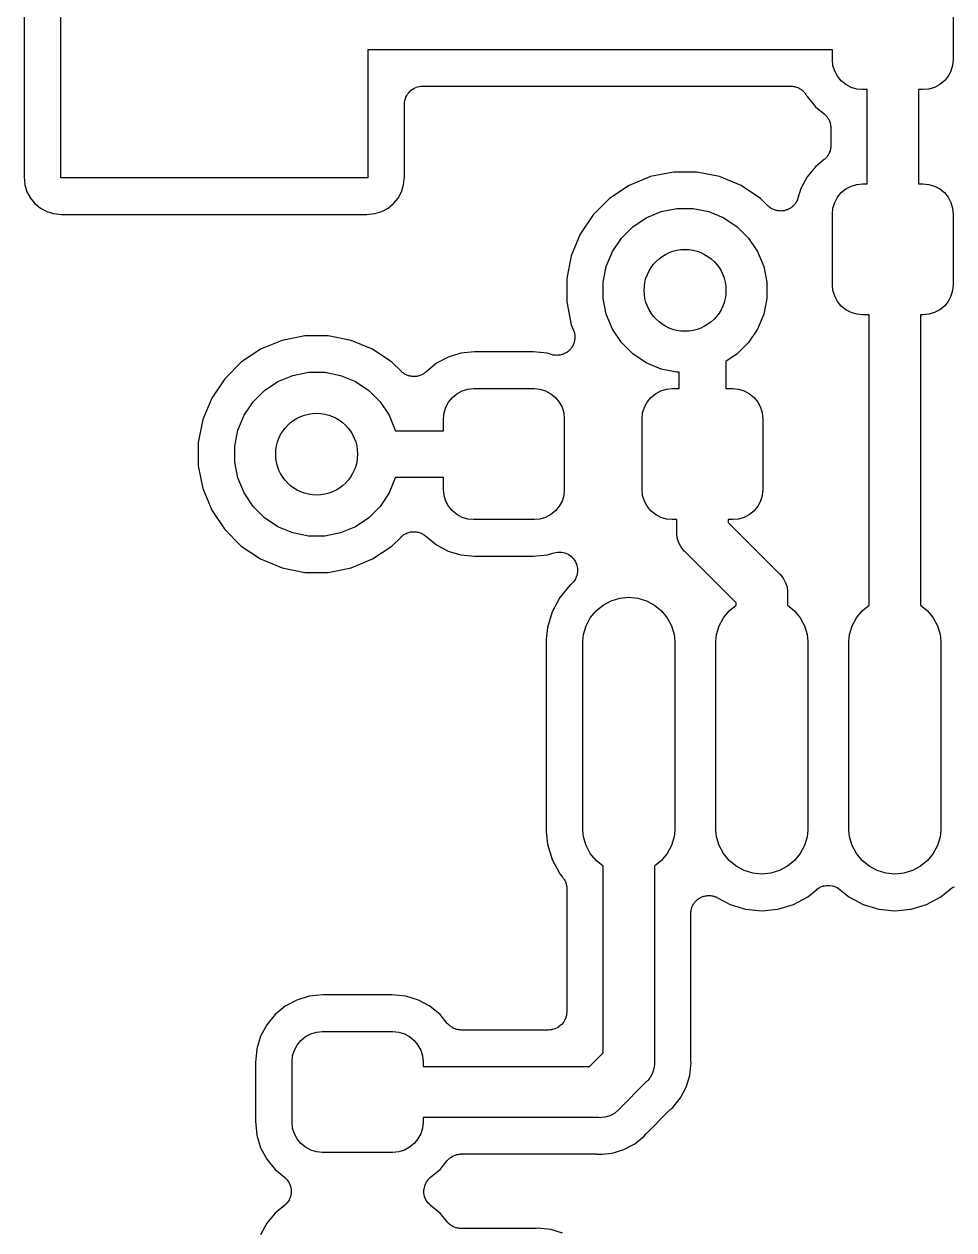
# Model space of a CAD drawing. Extents: x 1.98 to 5.9, y -3.93 to -1.98.
# Drawn here: x 2.7075 to 2.8864, y -3.3578 to -3.126 of the extents above; entities that cross this region are included whole.
import ezdxf

# ---------------------------------------------------------------- set-up
doc = ezdxf.new("R2010")
doc.units = 0
doc.header["$MEASUREMENT"] = 0
doc.layers.add('BLACK', color=7, linetype='CONTINUOUS')

msp = doc.modelspace()

# ---------------------------------------------------------------- linework, layer by layer
at = {"layer": 'BLACK', "linetype": 'CONTINUOUS'}
for p, q in [((2.70752, -3.09663), (2.70752, -3.15534)), ((2.71457, -3.15551), (2.71457, -3.09646)), ((2.88622, -3.11919), (2.88622, -3.13278)), ((2.86299, -3.13091), (2.77362, -3.13091)), ((2.77362, -3.13091), (2.77362, -3.15551)), ((2.86299, -3.13278), (2.86299, -3.13091)), ((2.8631, -3.13391), (2.86299, -3.13278)), ((2.86343, -3.135), (2.8631, -3.13391)), ((2.88611, -3.13391), (2.88578, -3.135)), ((2.88622, -3.13278), (2.88611, -3.13391)), ((2.86397, -3.136), (2.86343, -3.135)), ((2.86469, -3.13688), (2.86397, -3.136)), ((2.88524, -3.136), (2.88452, -3.13688)), ((2.88578, -3.135), (2.88524, -3.136)), ((2.78171, -3.13892), (2.78172, -3.13891)), ((2.78172, -3.1389), (2.78198, -3.1387)), ((2.78172, -3.13891), (2.78172, -3.1389)), ((2.78198, -3.1387), (2.78224, -3.13849)), ((2.78224, -3.13849), (2.78225, -3.13848)), ((2.78225, -3.13848), (2.78226, -3.13848)), ((2.78226, -3.13848), (2.78255, -3.13832)), ((2.78255, -3.13832), (2.78284, -3.13817)), ((2.78284, -3.13817), (2.78285, -3.13817)), ((2.78285, -3.13817), (2.78286, -3.13816)), ((2.78286, -3.13816), (2.78318, -3.13807)), ((2.78318, -3.13807), (2.78349, -3.13797)), ((2.78349, -3.13797), (2.78351, -3.13797)), ((2.78351, -3.13797), (2.78352, -3.13797)), ((2.78352, -3.13797), (2.78384, -3.13794)), ((2.78384, -3.13794), (2.78417, -3.13791)), ((2.78417, -3.13791), (2.85495, -3.13791)), ((2.85495, -3.13791), (2.855, -3.13791)), ((2.855, -3.13791), (2.85516, -3.13792)), ((2.85516, -3.13792), (2.85531, -3.13792)), ((2.85531, -3.13792), (2.85549, -3.13796)), ((2.85549, -3.13796), (2.85568, -3.13798)), ((2.85568, -3.13798), (2.85583, -3.13803)), ((2.85583, -3.13803), (2.85598, -3.13806)), ((2.85598, -3.13806), (2.85615, -3.13813)), ((2.85615, -3.13813), (2.85633, -3.13819)), ((2.85633, -3.13819), (2.85647, -3.13826)), ((2.85647, -3.13826), (2.85661, -3.13832)), ((2.85661, -3.13832), (2.85677, -3.13843)), ((2.85677, -3.13843), (2.85693, -3.13852)), ((2.85693, -3.13852), (2.85705, -3.13862)), ((2.85705, -3.13862), (2.85718, -3.1387)), ((2.85718, -3.1387), (2.85731, -3.13884)), ((2.85731, -3.13884), (2.85745, -3.13896)), ((2.86557, -3.1376), (2.86469, -3.13688)), ((2.86658, -3.13814), (2.86557, -3.1376)), ((2.86767, -3.13847), (2.86658, -3.13814)), ((2.8688, -3.13858), (2.86767, -3.13847)), ((2.86969, -3.13858), (2.8688, -3.13858)), ((2.86969, -3.15669), (2.86969, -3.13858)), ((2.88041, -3.13858), (2.87953, -3.13858)), ((2.87953, -3.13858), (2.87953, -3.15669)), ((2.88155, -3.13847), (2.88041, -3.13858)), ((2.88264, -3.13814), (2.88155, -3.13847)), ((2.88364, -3.1376), (2.88264, -3.13814)), ((2.88452, -3.13688), (2.88364, -3.1376)), ((2.78067, -3.14136), (2.78071, -3.14103)), ((2.78071, -3.14103), (2.78074, -3.1407)), ((2.78074, -3.1407), (2.78075, -3.14069)), ((2.78075, -3.14068), (2.78085, -3.14037)), ((2.78075, -3.14069), (2.78075, -3.14068)), ((2.78085, -3.14037), (2.78095, -3.14005)), ((2.78095, -3.14004), (2.78096, -3.14003)), ((2.78095, -3.14005), (2.78095, -3.14004)), ((2.78096, -3.14003), (2.78112, -3.13974)), ((2.78112, -3.13974), (2.78127, -3.13945)), ((2.78127, -3.13945), (2.78128, -3.13944)), ((2.78128, -3.13943), (2.7815, -3.13917)), ((2.78128, -3.13944), (2.78128, -3.13943)), ((2.7815, -3.13917), (2.78171, -3.13892)), ((2.85745, -3.13896), (2.85755, -3.13908)), ((2.85755, -3.13908), (2.85766, -3.13919)), ((2.85766, -3.13919), (2.85776, -3.13934)), ((2.85776, -3.13934), (2.85788, -3.13949)), ((2.85788, -3.13949), (2.85795, -3.13963)), ((2.85795, -3.13963), (2.85804, -3.13976)), ((2.85804, -3.13976), (2.85812, -3.13991)), ((2.85812, -3.13991), (2.85972, -3.14186)), ((2.78067, -3.14138), (2.78067, -3.14136)), ((2.78067, -3.14141), (2.78067, -3.14138)), ((2.78067, -3.14138), (2.78067, -3.14138)), ((2.78067, -3.14138), (2.78067, -3.14138)), ((2.78067, -3.15534), (2.78067, -3.14141)), ((2.85972, -3.14186), (2.86141, -3.14324)), ((2.86141, -3.14324), (2.86144, -3.14327)), ((2.86144, -3.14327), (2.86155, -3.14338)), ((2.86155, -3.14338), (2.86167, -3.14348)), ((2.86167, -3.14348), (2.86179, -3.14362)), ((2.86179, -3.14362), (2.86192, -3.14376)), ((2.86192, -3.14376), (2.862, -3.14389)), ((2.862, -3.14389), (2.8621, -3.14401)), ((2.8621, -3.14401), (2.86219, -3.14417)), ((2.86219, -3.14417), (2.86229, -3.14433)), ((2.86229, -3.14433), (2.86235, -3.14448)), ((2.86235, -3.14448), (2.86242, -3.14461)), ((2.86242, -3.14461), (2.86248, -3.14479)), ((2.86248, -3.14479), (2.86255, -3.14497)), ((2.86255, -3.14497), (2.86257, -3.14512)), ((2.86257, -3.14512), (2.86262, -3.14526)), ((2.86262, -3.14526), (2.86264, -3.14545)), ((2.86264, -3.14545), (2.86267, -3.14564)), ((2.86267, -3.14564), (2.86267, -3.14579)), ((2.86267, -3.14579), (2.86269, -3.14594)), ((2.86269, -3.14594), (2.86269, -3.14933)), ((2.86253, -3.15036), (2.86246, -3.15053)), ((2.86256, -3.1502), (2.86253, -3.15036)), ((2.86261, -3.15006), (2.86256, -3.1502)), ((2.86263, -3.14987), (2.86261, -3.15006)), ((2.86267, -3.14969), (2.86263, -3.14987)), ((2.86268, -3.14938), (2.86267, -3.14953)), ((2.86267, -3.14953), (2.86267, -3.14969)), ((2.86269, -3.14933), (2.86268, -3.14938)), ((2.86141, -3.15204), (2.85972, -3.15342)), ((2.86151, -3.15193), (2.86141, -3.15204)), ((2.86163, -3.15183), (2.86151, -3.15193)), ((2.86176, -3.15169), (2.86163, -3.15183)), ((2.86189, -3.15155), (2.86176, -3.15169)), ((2.86197, -3.15143), (2.86189, -3.15155)), ((2.86207, -3.15131), (2.86197, -3.15143)), ((2.86216, -3.15114), (2.86207, -3.15131)), ((2.86227, -3.15099), (2.86216, -3.15114)), ((2.86233, -3.15084), (2.86227, -3.15099)), ((2.8624, -3.15071), (2.86233, -3.15084)), ((2.86246, -3.15053), (2.8624, -3.15071)), ((2.83241, -3.15442), (2.82801, -3.15529)), ((2.83689, -3.15442), (2.83241, -3.15442)), ((2.84128, -3.15529), (2.83689, -3.15442)), ((2.85972, -3.15342), (2.85812, -3.15537)), ((2.70752, -3.15534), (2.70767, -3.15688)), ((2.70767, -3.15688), (2.70807, -3.1582)), ((2.77362, -3.15551), (2.71457, -3.15551)), ((2.78012, -3.1582), (2.78052, -3.15688)), ((2.78052, -3.15688), (2.78067, -3.15534)), ((2.82387, -3.15701), (2.82014, -3.1595)), ((2.82801, -3.15529), (2.82387, -3.15701)), ((2.84542, -3.15701), (2.84128, -3.15529)), ((2.84915, -3.1595), (2.84542, -3.15701)), ((2.85812, -3.15537), (2.85694, -3.15759)), ((2.86557, -3.15767), (2.86658, -3.15713)), ((2.86658, -3.15713), (2.86767, -3.1568)), ((2.86767, -3.1568), (2.8688, -3.15669)), ((2.8688, -3.15669), (2.86969, -3.15669)), ((2.87953, -3.15669), (2.88041, -3.15669)), ((2.88041, -3.15669), (2.88155, -3.1568)), ((2.88155, -3.1568), (2.88264, -3.15713)), ((2.88264, -3.15713), (2.88364, -3.15767)), ((2.70807, -3.1582), (2.70872, -3.15942)), ((2.70872, -3.15942), (2.70959, -3.16049)), ((2.7786, -3.16049), (2.77947, -3.15942)), ((2.77947, -3.15942), (2.78012, -3.1582)), ((2.82014, -3.1595), (2.81698, -3.16266)), ((2.85055, -3.1609), (2.84915, -3.1595)), ((2.85629, -3.15964), (2.85625, -3.15979)), ((2.85636, -3.15949), (2.85629, -3.15964)), ((2.85637, -3.15944), (2.85636, -3.15949)), ((2.85694, -3.15759), (2.85637, -3.15944)), ((2.86343, -3.16028), (2.86397, -3.15927)), ((2.86397, -3.15927), (2.86469, -3.15839)), ((2.86469, -3.15839), (2.86557, -3.15767)), ((2.88364, -3.15767), (2.88452, -3.15839)), ((2.88452, -3.15839), (2.88524, -3.15927)), ((2.88524, -3.15927), (2.88578, -3.16028)), ((2.70959, -3.16049), (2.71066, -3.16136)), ((2.71066, -3.16136), (2.71188, -3.16201)), ((2.71188, -3.16201), (2.71319, -3.16241)), ((2.77499, -3.16241), (2.77631, -3.16201)), ((2.77631, -3.16201), (2.77753, -3.16136)), ((2.77753, -3.16136), (2.7786, -3.16049)), ((2.82719, -3.16321), (2.83005, -3.16202)), ((2.83005, -3.16202), (2.83309, -3.16142)), ((2.83309, -3.16142), (2.8362, -3.16142)), ((2.8362, -3.16142), (2.83924, -3.16202)), ((2.83924, -3.16202), (2.84211, -3.16321)), ((2.85067, -3.161), (2.85055, -3.1609)), ((2.85079, -3.16112), (2.85067, -3.161)), ((2.85094, -3.16122), (2.85079, -3.16112)), ((2.85108, -3.16133), (2.85094, -3.16122)), ((2.85122, -3.16141), (2.85108, -3.16133)), ((2.85136, -3.1615), (2.85122, -3.16141)), ((2.85152, -3.16157), (2.85136, -3.1615)), ((2.85168, -3.16165), (2.85152, -3.16157)), ((2.85183, -3.1617), (2.85168, -3.16165)), ((2.85198, -3.16177), (2.85183, -3.1617)), ((2.85216, -3.1618), (2.85198, -3.16177)), ((2.85233, -3.16185), (2.85216, -3.1618)), ((2.85249, -3.16187), (2.85233, -3.16185)), ((2.85265, -3.1619), (2.85249, -3.16187)), ((2.85283, -3.16191), (2.85265, -3.1619)), ((2.85301, -3.16192), (2.85283, -3.16191)), ((2.85317, -3.16191), (2.85301, -3.16192)), ((2.85334, -3.16191), (2.85317, -3.16191)), ((2.85351, -3.16188), (2.85334, -3.16191)), ((2.85369, -3.16186), (2.85351, -3.16188)), ((2.85385, -3.16181), (2.85369, -3.16186)), ((2.85401, -3.16178), (2.85385, -3.16181)), ((2.85417, -3.16172), (2.85401, -3.16178)), ((2.85435, -3.16166), (2.85417, -3.16172)), ((2.85449, -3.16159), (2.85435, -3.16166)), ((2.85464, -3.16153), (2.85449, -3.16159)), ((2.85479, -3.16143), (2.85464, -3.16153)), ((2.85495, -3.16135), (2.85479, -3.16143)), ((2.85508, -3.16124), (2.85495, -3.16135)), ((2.85521, -3.16115), (2.85508, -3.16124)), ((2.85534, -3.16103), (2.85521, -3.16115)), ((2.85548, -3.16092), (2.85534, -3.16103)), ((2.85559, -3.16079), (2.85548, -3.16092)), ((2.8557, -3.16068), (2.85559, -3.16079)), ((2.8558, -3.16053), (2.8557, -3.16068)), ((2.85592, -3.16039), (2.8558, -3.16053)), ((2.856, -3.16025), (2.85592, -3.16039)), ((2.85609, -3.16011), (2.856, -3.16025)), ((2.85616, -3.15995), (2.85609, -3.16011)), ((2.85625, -3.15979), (2.85616, -3.15995)), ((2.86299, -3.1625), (2.8631, -3.16137)), ((2.8631, -3.16137), (2.86343, -3.16028)), ((2.88578, -3.16028), (2.88611, -3.16137)), ((2.88611, -3.16137), (2.88622, -3.1625)), ((2.71319, -3.16241), (2.71474, -3.16256)), ((2.71474, -3.16256), (2.77345, -3.16256)), ((2.77345, -3.16256), (2.77499, -3.16241)), ((2.81698, -3.16266), (2.81449, -3.16639)), ((2.82461, -3.16493), (2.82719, -3.16321)), ((2.84211, -3.16321), (2.84468, -3.16493)), ((2.86299, -3.17608), (2.86299, -3.1625)), ((2.88622, -3.1625), (2.88622, -3.17608)), ((2.81449, -3.16639), (2.81277, -3.17053)), ((2.82241, -3.16713), (2.82461, -3.16493)), ((2.84468, -3.16493), (2.84688, -3.16713)), ((2.82069, -3.16971), (2.82241, -3.16713)), ((2.84688, -3.16713), (2.8486, -3.16971)), ((2.81277, -3.17053), (2.8119, -3.17492)), ((2.8195, -3.17257), (2.82069, -3.16971)), ((2.8486, -3.16971), (2.84979, -3.17257)), ((2.8189, -3.17561), (2.8195, -3.17257)), ((2.84979, -3.17257), (2.85039, -3.17561)), ((2.8119, -3.17492), (2.8119, -3.17941)), ((2.8189, -3.17872), (2.8189, -3.17561)), ((2.85039, -3.17561), (2.85039, -3.17872)), ((2.8631, -3.17722), (2.86299, -3.17608)), ((2.86343, -3.1783), (2.8631, -3.17722)), ((2.86397, -3.17931), (2.86343, -3.1783)), ((2.88578, -3.1783), (2.88524, -3.17931)), ((2.88611, -3.17722), (2.88578, -3.1783)), ((2.88622, -3.17608), (2.88611, -3.17722)), ((2.8119, -3.17941), (2.81277, -3.1838)), ((2.8195, -3.18176), (2.8189, -3.17872)), ((2.85039, -3.17872), (2.84979, -3.18176)), ((2.86469, -3.18019), (2.86397, -3.17931)), ((2.86557, -3.18091), (2.86469, -3.18019)), ((2.88452, -3.18019), (2.88364, -3.18091)), ((2.88524, -3.17931), (2.88452, -3.18019)), ((2.82069, -3.18462), (2.8195, -3.18176)), ((2.84979, -3.18176), (2.8486, -3.18462)), ((2.86658, -3.18145), (2.86557, -3.18091)), ((2.86767, -3.18178), (2.86658, -3.18145)), ((2.8688, -3.18189), (2.86767, -3.18178)), ((2.87008, -3.18189), (2.8688, -3.18189)), ((2.87008, -3.23766), (2.87008, -3.18189)), ((2.88041, -3.18189), (2.87992, -3.18189)), ((2.87992, -3.18189), (2.87992, -3.23766)), ((2.88155, -3.18178), (2.88041, -3.18189)), ((2.88264, -3.18145), (2.88155, -3.18178)), ((2.88364, -3.18091), (2.88264, -3.18145)), ((2.81277, -3.1838), (2.8132, -3.18484)), ((2.8132, -3.18484), (2.81322, -3.18489)), ((2.81322, -3.18489), (2.81327, -3.18504)), ((2.81327, -3.18504), (2.81333, -3.1852)), ((2.81333, -3.1852), (2.81336, -3.18537)), ((2.82241, -3.1872), (2.82069, -3.18462)), ((2.8486, -3.18462), (2.84688, -3.1872)), ((2.75714, -3.18679), (2.753, -3.1885)), ((2.76154, -3.18591), (2.75714, -3.18679)), ((2.76602, -3.18591), (2.76154, -3.18591)), ((2.77041, -3.18679), (2.76602, -3.18591)), ((2.77455, -3.1885), (2.77041, -3.18679)), ((2.81319, -3.18755), (2.81311, -3.1877)), ((2.81324, -3.18738), (2.81319, -3.18755)), ((2.81331, -3.18722), (2.81324, -3.18738)), ((2.81334, -3.18706), (2.81331, -3.18722)), ((2.81339, -3.1869), (2.81334, -3.18706)), ((2.81336, -3.18537), (2.81341, -3.18554)), ((2.81341, -3.18673), (2.81339, -3.1869)), ((2.81341, -3.18554), (2.81342, -3.18571)), ((2.81345, -3.18655), (2.81341, -3.18673)), ((2.81342, -3.18571), (2.81346, -3.18587)), ((2.81346, -3.18587), (2.81345, -3.18605)), ((2.81345, -3.18605), (2.81347, -3.18622)), ((2.81347, -3.18622), (2.81345, -3.18639)), ((2.81345, -3.18639), (2.81345, -3.18655)), ((2.82461, -3.1894), (2.82241, -3.1872)), ((2.84688, -3.1872), (2.84468, -3.1894)), ((2.753, -3.1885), (2.74928, -3.19099)), ((2.77828, -3.19099), (2.77455, -3.1885)), ((2.79149, -3.18928), (2.78908, -3.19001)), ((2.79417, -3.18901), (2.79149, -3.18928)), ((2.80544, -3.18901), (2.79417, -3.18901)), ((2.80812, -3.18928), (2.80544, -3.18901)), ((2.80895, -3.18953), (2.80812, -3.18928)), ((2.80911, -3.18956), (2.80895, -3.18953)), ((2.80927, -3.18961), (2.80911, -3.18956)), ((2.80945, -3.18963), (2.80927, -3.18961)), ((2.80962, -3.18966), (2.80945, -3.18963)), ((2.80979, -3.18966), (2.80962, -3.18966)), ((2.80995, -3.18968), (2.80979, -3.18966)), ((2.81013, -3.18966), (2.80995, -3.18968)), ((2.81031, -3.18966), (2.81013, -3.18966)), ((2.81047, -3.18963), (2.81031, -3.18966)), ((2.81063, -3.18962), (2.81047, -3.18963)), ((2.8108, -3.18957), (2.81063, -3.18962)), ((2.81098, -3.18953), (2.8108, -3.18957)), ((2.81113, -3.18947), (2.81098, -3.18953)), ((2.81129, -3.18942), (2.81113, -3.18947)), ((2.81144, -3.18934), (2.81129, -3.18942)), ((2.81161, -3.18927), (2.81144, -3.18934)), ((2.81175, -3.18918), (2.81161, -3.18927)), ((2.81189, -3.18911), (2.81175, -3.18918)), ((2.81203, -3.18899), (2.81189, -3.18911)), ((2.81218, -3.1889), (2.81203, -3.18899)), ((2.81229, -3.18878), (2.81218, -3.1889)), ((2.81242, -3.18868), (2.81229, -3.18878)), ((2.81254, -3.18854), (2.81242, -3.18868)), ((2.81266, -3.18842), (2.81254, -3.18854)), ((2.81276, -3.18828), (2.81266, -3.18842)), ((2.81286, -3.18815), (2.81276, -3.18828)), ((2.81295, -3.188), (2.81286, -3.18815)), ((2.81305, -3.18785), (2.81295, -3.188)), ((2.81311, -3.1877), (2.81305, -3.18785)), ((2.82719, -3.19112), (2.82461, -3.1894)), ((2.84468, -3.1894), (2.84249, -3.19086)), ((2.74928, -3.19099), (2.74611, -3.19416)), ((2.78002, -3.19273), (2.77828, -3.19099)), ((2.78686, -3.19119), (2.78471, -3.19296)), ((2.78908, -3.19001), (2.78686, -3.19119)), ((2.83005, -3.19231), (2.82719, -3.19112)), ((2.84249, -3.19086), (2.84249, -3.19606)), ((2.74611, -3.19416), (2.74362, -3.19789)), ((2.75632, -3.19471), (2.75919, -3.19352)), ((2.75919, -3.19352), (2.76223, -3.19291)), ((2.76223, -3.19291), (2.76533, -3.19291)), ((2.76533, -3.19291), (2.76837, -3.19352)), ((2.76837, -3.19352), (2.77124, -3.19471)), ((2.78014, -3.19283), (2.78002, -3.19273)), ((2.78025, -3.19294), (2.78014, -3.19283)), ((2.7804, -3.19304), (2.78025, -3.19294)), ((2.78054, -3.19316), (2.7804, -3.19304)), ((2.78068, -3.19324), (2.78054, -3.19316)), ((2.78081, -3.19332), (2.78068, -3.19324)), ((2.78098, -3.1934), (2.78081, -3.19332)), ((2.78115, -3.19348), (2.78098, -3.1934)), ((2.7813, -3.19353), (2.78115, -3.19348)), ((2.78144, -3.19359), (2.7813, -3.19353)), ((2.78162, -3.19363), (2.78144, -3.19359)), ((2.7818, -3.19368), (2.78162, -3.19363)), ((2.78196, -3.1937), (2.7818, -3.19368)), ((2.78211, -3.19373), (2.78196, -3.1937)), ((2.7823, -3.19373), (2.78211, -3.19373)), ((2.78248, -3.19375), (2.7823, -3.19373)), ((2.78264, -3.19374), (2.78248, -3.19375)), ((2.78279, -3.19374), (2.78264, -3.19374)), ((2.78298, -3.19371), (2.78279, -3.19374)), ((2.78316, -3.19369), (2.78298, -3.19371)), ((2.78331, -3.19364), (2.78316, -3.19369)), ((2.78347, -3.19361), (2.78331, -3.19364)), ((2.78364, -3.19355), (2.78347, -3.19361)), ((2.78381, -3.19349), (2.78364, -3.19355)), ((2.78395, -3.19342), (2.78381, -3.19349)), ((2.7841, -3.19336), (2.78395, -3.19342)), ((2.78425, -3.19326), (2.7841, -3.19336)), ((2.78442, -3.19317), (2.78425, -3.19326)), ((2.78454, -3.19307), (2.78442, -3.19317)), ((2.78467, -3.19299), (2.78454, -3.19307)), ((2.78471, -3.19296), (2.78467, -3.19299)), ((2.83309, -3.19291), (2.83005, -3.19231)), ((2.83349, -3.19291), (2.83309, -3.19291)), ((2.83349, -3.19606), (2.83349, -3.19291)), ((2.75155, -3.19862), (2.75374, -3.19643)), ((2.75374, -3.19643), (2.75632, -3.19471)), ((2.77124, -3.19471), (2.77382, -3.19643)), ((2.77382, -3.19643), (2.77601, -3.19862)), ((2.79077, -3.19704), (2.79177, -3.19651)), ((2.79177, -3.19651), (2.79286, -3.19617)), ((2.79286, -3.19617), (2.794, -3.19606)), ((2.794, -3.19606), (2.80561, -3.19606)), ((2.80561, -3.19606), (2.80674, -3.19617)), ((2.80674, -3.19617), (2.80783, -3.19651)), ((2.80783, -3.19651), (2.80884, -3.19704)), ((2.82896, -3.19704), (2.82996, -3.19651)), ((2.82996, -3.19651), (2.83105, -3.19617)), ((2.83105, -3.19617), (2.83219, -3.19606)), ((2.83219, -3.19606), (2.83349, -3.19606)), ((2.84249, -3.19606), (2.8438, -3.19606)), ((2.8438, -3.19606), (2.84493, -3.19617)), ((2.84493, -3.19617), (2.84602, -3.19651)), ((2.84602, -3.19651), (2.84703, -3.19704)), ((2.74362, -3.19789), (2.74191, -3.20203)), ((2.74982, -3.2012), (2.75155, -3.19862)), ((2.77601, -3.19862), (2.77774, -3.2012)), ((2.78863, -3.19965), (2.78917, -3.19864)), ((2.78917, -3.19864), (2.78989, -3.19776)), ((2.78989, -3.19776), (2.79077, -3.19704)), ((2.80884, -3.19704), (2.80972, -3.19776)), ((2.80972, -3.19776), (2.81044, -3.19864)), ((2.81044, -3.19864), (2.81098, -3.19965)), ((2.82682, -3.19965), (2.82736, -3.19864)), ((2.82736, -3.19864), (2.82808, -3.19776)), ((2.82808, -3.19776), (2.82896, -3.19704)), ((2.84703, -3.19704), (2.84791, -3.19776)), ((2.84791, -3.19776), (2.84863, -3.19864)), ((2.84863, -3.19864), (2.84916, -3.19965)), ((2.74864, -3.20407), (2.74982, -3.2012)), ((2.77774, -3.2012), (2.77892, -3.20407)), ((2.78819, -3.20187), (2.7883, -3.20074)), ((2.7883, -3.20074), (2.78863, -3.19965)), ((2.81098, -3.19965), (2.81131, -3.20074)), ((2.81131, -3.20074), (2.81142, -3.20187)), ((2.82638, -3.20187), (2.82649, -3.20074)), ((2.82649, -3.20074), (2.82682, -3.19965)), ((2.84916, -3.19965), (2.84949, -3.20074)), ((2.84949, -3.20074), (2.84961, -3.20187)), ((2.74191, -3.20203), (2.74103, -3.20642)), ((2.78819, -3.20416), (2.78819, -3.20187)), ((2.81142, -3.20187), (2.81142, -3.21545)), ((2.82638, -3.21545), (2.82638, -3.20187)), ((2.84961, -3.20187), (2.84961, -3.21545)), ((2.74803, -3.20711), (2.74864, -3.20407)), ((2.77892, -3.20407), (2.77894, -3.20416)), ((2.77894, -3.20416), (2.78819, -3.20416)), ((2.74103, -3.20642), (2.74103, -3.2109)), ((2.74803, -3.21021), (2.74803, -3.20711)), ((2.74864, -3.21325), (2.74803, -3.21021)), ((2.74103, -3.2109), (2.74191, -3.2153)), ((2.74191, -3.2153), (2.74362, -3.21944)), ((2.74982, -3.21612), (2.74864, -3.21325)), ((2.77892, -3.21325), (2.77774, -3.21612)), ((2.77894, -3.21316), (2.77892, -3.21325)), ((2.78819, -3.21316), (2.77894, -3.21316)), ((2.78819, -3.21545), (2.78819, -3.21316)), ((2.75155, -3.2187), (2.74982, -3.21612)), ((2.77774, -3.21612), (2.77601, -3.2187)), ((2.7883, -3.21659), (2.78819, -3.21545)), ((2.78863, -3.21768), (2.7883, -3.21659)), ((2.78917, -3.21868), (2.78863, -3.21768)), ((2.81098, -3.21768), (2.81044, -3.21868)), ((2.81131, -3.21659), (2.81098, -3.21768)), ((2.81142, -3.21545), (2.81131, -3.21659)), ((2.82649, -3.21659), (2.82638, -3.21545)), ((2.82682, -3.21768), (2.82649, -3.21659)), ((2.82736, -3.21868), (2.82682, -3.21768)), ((2.84916, -3.21768), (2.84863, -3.21868)), ((2.84949, -3.21659), (2.84916, -3.21768)), ((2.84961, -3.21545), (2.84949, -3.21659)), ((2.74362, -3.21944), (2.74611, -3.22316)), ((2.75374, -3.22089), (2.75155, -3.2187)), ((2.77601, -3.2187), (2.77382, -3.22089)), ((2.78989, -3.21956), (2.78917, -3.21868)), ((2.79077, -3.22028), (2.78989, -3.21956)), ((2.80972, -3.21956), (2.80884, -3.22028)), ((2.81044, -3.21868), (2.80972, -3.21956)), ((2.82808, -3.21956), (2.82736, -3.21868)), ((2.82896, -3.22028), (2.82808, -3.21956)), ((2.84791, -3.21956), (2.84703, -3.22028)), ((2.84863, -3.21868), (2.84791, -3.21956)), ((2.75632, -3.22262), (2.75374, -3.22089)), ((2.77382, -3.22089), (2.77124, -3.22262)), ((2.79177, -3.22082), (2.79077, -3.22028)), ((2.79286, -3.22115), (2.79177, -3.22082)), ((2.794, -3.22126), (2.79286, -3.22115)), ((2.80561, -3.22126), (2.794, -3.22126)), ((2.80674, -3.22115), (2.80561, -3.22126)), ((2.80783, -3.22082), (2.80674, -3.22115)), ((2.80884, -3.22028), (2.80783, -3.22082)), ((2.82996, -3.22082), (2.82896, -3.22028)), ((2.83105, -3.22115), (2.82996, -3.22082)), ((2.83219, -3.22126), (2.83105, -3.22115)), ((2.83307, -3.22126), (2.83219, -3.22126)), ((2.83307, -3.22358), (2.83307, -3.22126)), ((2.8438, -3.22126), (2.84291, -3.22126)), ((2.84291, -3.22126), (2.84291, -3.22178)), ((2.84291, -3.22178), (2.85272, -3.23159)), ((2.84493, -3.22115), (2.8438, -3.22126)), ((2.84602, -3.22082), (2.84493, -3.22115)), ((2.84703, -3.22028), (2.84602, -3.22082)), ((2.74611, -3.22316), (2.74928, -3.22633)), ((2.75919, -3.2238), (2.75632, -3.22262)), ((2.76223, -3.22441), (2.75919, -3.2238)), ((2.76533, -3.22441), (2.76223, -3.22441)), ((2.76837, -3.2238), (2.76533, -3.22441)), ((2.77124, -3.22262), (2.76837, -3.2238)), ((2.77828, -3.22633), (2.78002, -3.2246)), ((2.78002, -3.2246), (2.78005, -3.22456)), ((2.78005, -3.22456), (2.78017, -3.22446)), ((2.78017, -3.22446), (2.78029, -3.22435)), ((2.78029, -3.22435), (2.78044, -3.22425)), ((2.78044, -3.22425), (2.78058, -3.22413)), ((2.78058, -3.22413), (2.78072, -3.22406)), ((2.78072, -3.22406), (2.78086, -3.22397)), ((2.78086, -3.22397), (2.78103, -3.22391)), ((2.78103, -3.22391), (2.78119, -3.22382)), ((2.78119, -3.22382), (2.78134, -3.22378)), ((2.78134, -3.22378), (2.78149, -3.22372)), ((2.78149, -3.22372), (2.78167, -3.22368)), ((2.78167, -3.22368), (2.78185, -3.22363)), ((2.78185, -3.22363), (2.78201, -3.22362)), ((2.78201, -3.22362), (2.78216, -3.22359)), ((2.78216, -3.22359), (2.78234, -3.22359)), ((2.78234, -3.22359), (2.78253, -3.22357)), ((2.78253, -3.22357), (2.78268, -3.22359)), ((2.78268, -3.22359), (2.78284, -3.22359)), ((2.78284, -3.22359), (2.78302, -3.22362)), ((2.78302, -3.22362), (2.78321, -3.22364)), ((2.78321, -3.22364), (2.78336, -3.22369)), ((2.78336, -3.22369), (2.78351, -3.22372)), ((2.78351, -3.22372), (2.78368, -3.22379)), ((2.78368, -3.22379), (2.78386, -3.22385)), ((2.78386, -3.22385), (2.784, -3.22392)), ((2.784, -3.22392), (2.78414, -3.22398)), ((2.78414, -3.22398), (2.7843, -3.22409)), ((2.7843, -3.22409), (2.78446, -3.22418)), ((2.78446, -3.22418), (2.78458, -3.22428)), ((2.78458, -3.22428), (2.78471, -3.22436)), ((2.78471, -3.22436), (2.78686, -3.22613)), ((2.83305, -3.22382), (2.83307, -3.22358)), ((2.83307, -3.22406), (2.83305, -3.22382)), ((2.83314, -3.22478), (2.83307, -3.22406)), ((2.83307, -3.22406), (2.83307, -3.22406)), ((2.74928, -3.22633), (2.753, -3.22882)), ((2.77455, -3.22882), (2.77828, -3.22633)), ((2.78686, -3.22613), (2.78908, -3.22732)), ((2.83342, -3.22571), (2.83314, -3.22478)), ((2.83388, -3.22657), (2.83342, -3.22571)), ((2.8345, -3.22732), (2.83388, -3.22657)), ((2.753, -3.22882), (2.75714, -3.23054)), ((2.77041, -3.23054), (2.77455, -3.22882)), ((2.78908, -3.22732), (2.79149, -3.22805)), ((2.79149, -3.22805), (2.79417, -3.22831)), ((2.79417, -3.22831), (2.80544, -3.22831)), ((2.80544, -3.22831), (2.80812, -3.22805)), ((2.80812, -3.22805), (2.80946, -3.22764)), ((2.80946, -3.22764), (2.8095, -3.22763)), ((2.8095, -3.22763), (2.80982, -3.22757)), ((2.8095, -3.22763), (2.8095, -3.22763)), ((2.8095, -3.22763), (2.8095, -3.22763)), ((2.8095, -3.22763), (2.8095, -3.22763)), ((2.80982, -3.22757), (2.81017, -3.2275)), ((2.81017, -3.2275), (2.81017, -3.2275)), ((2.81017, -3.2275), (2.81017, -3.2275)), ((2.81017, -3.2275), (2.8105, -3.22751)), ((2.8105, -3.22751), (2.81085, -3.22751)), ((2.81085, -3.22751), (2.81085, -3.22751)), ((2.81085, -3.22751), (2.81086, -3.22751)), ((2.81086, -3.22751), (2.8112, -3.22758)), ((2.8112, -3.22758), (2.81152, -3.22765)), ((2.81152, -3.22765), (2.81152, -3.22765)), ((2.81152, -3.22765), (2.81153, -3.22765)), ((2.81153, -3.22765), (2.81184, -3.22779)), ((2.81184, -3.22779), (2.81215, -3.22792)), ((2.81215, -3.22792), (2.81215, -3.22792)), ((2.81215, -3.22792), (2.81215, -3.22792)), ((2.81215, -3.22792), (2.81243, -3.22811)), ((2.81243, -3.22811), (2.81271, -3.2283)), ((2.81271, -3.2283), (2.81272, -3.2283)), ((2.81272, -3.2283), (2.81272, -3.22831)), ((2.81272, -3.22831), (2.81295, -3.22854)), ((2.81295, -3.22854), (2.81319, -3.22879)), ((2.81319, -3.22879), (2.81319, -3.22879)), ((2.81319, -3.22879), (2.8132, -3.22879)), ((2.8132, -3.22879), (2.81338, -3.22907)), ((2.81338, -3.22907), (2.81357, -3.22936)), ((2.83468, -3.22747), (2.8345, -3.22732)), ((2.84449, -3.23727), (2.83468, -3.22747)), ((2.75714, -3.23054), (2.76154, -3.23141)), ((2.76154, -3.23141), (2.76602, -3.23141)), ((2.76602, -3.23141), (2.77041, -3.23054)), ((2.81357, -3.22936), (2.81357, -3.22936)), ((2.81357, -3.22936), (2.81357, -3.22936)), ((2.81357, -3.22936), (2.8137, -3.22967)), ((2.8137, -3.22967), (2.81383, -3.22999)), ((2.81383, -3.22999), (2.81383, -3.22999)), ((2.81383, -3.22999), (2.81383, -3.23)), ((2.81383, -3.23), (2.81389, -3.23032)), ((2.81389, -3.23032), (2.81396, -3.23066)), ((2.81395, -3.23135), (2.81389, -3.23167)), ((2.81396, -3.231), (2.81395, -3.23134)), ((2.81395, -3.23134), (2.81395, -3.23135)), ((2.81395, -3.23135), (2.81395, -3.23135)), ((2.81396, -3.23066), (2.81396, -3.23066)), ((2.81396, -3.23066), (2.81396, -3.23067)), ((2.81396, -3.23067), (2.81396, -3.231)), ((2.85272, -3.23159), (2.85291, -3.23174)), ((2.81255, -3.23381), (2.81057, -3.23623)), ((2.81269, -3.2337), (2.81255, -3.23381)), ((2.81294, -3.23345), (2.81269, -3.2337)), ((2.81317, -3.23322), (2.81294, -3.23345)), ((2.81318, -3.23321), (2.81317, -3.23321)), ((2.81317, -3.23321), (2.81317, -3.23322)), ((2.81336, -3.23294), (2.81318, -3.23321)), ((2.81355, -3.23265), (2.81336, -3.23294)), ((2.81356, -3.23264), (2.81355, -3.23265)), ((2.81355, -3.23265), (2.81355, -3.23265)), ((2.81369, -3.23232), (2.81356, -3.23264)), ((2.81382, -3.23202), (2.81369, -3.23232)), ((2.81389, -3.23167), (2.81382, -3.23201)), ((2.81382, -3.23201), (2.81382, -3.23202)), ((2.81382, -3.23202), (2.81382, -3.23202)), ((2.85291, -3.23174), (2.85306, -3.23193)), ((2.85306, -3.23193), (2.85306, -3.23193)), ((2.85306, -3.23193), (2.85352, -3.23249)), ((2.85352, -3.23249), (2.85393, -3.23325)), ((2.85393, -3.23325), (2.85398, -3.23334)), ((2.85398, -3.23334), (2.85426, -3.23427)), ((2.81057, -3.23623), (2.8091, -3.23898)), ((2.82208, -3.23635), (2.82382, -3.23618)), ((2.82382, -3.23618), (2.82556, -3.23635)), ((2.85426, -3.23427), (2.85433, -3.23499)), ((2.85433, -3.23499), (2.85433, -3.235)), ((2.85433, -3.235), (2.85435, -3.23524)), ((2.85435, -3.23524), (2.85433, -3.23548)), ((2.85433, -3.23548), (2.85433, -3.23766)), ((2.81752, -3.23878), (2.81887, -3.23768)), ((2.81887, -3.23768), (2.82041, -3.23686)), ((2.82041, -3.23686), (2.82208, -3.23635)), ((2.82556, -3.23635), (2.82723, -3.23686)), ((2.82723, -3.23686), (2.82876, -3.23768)), ((2.82876, -3.23768), (2.83011, -3.23878)), ((2.84312, -3.23878), (2.84446, -3.23768)), ((2.84446, -3.23768), (2.84449, -3.23766)), ((2.84449, -3.23766), (2.84449, -3.23727)), ((2.85433, -3.23766), (2.85435, -3.23768)), ((2.85435, -3.23768), (2.8557, -3.23878)), ((2.86871, -3.23878), (2.87005, -3.23768)), ((2.87005, -3.23768), (2.87008, -3.23766)), ((2.87992, -3.23766), (2.87995, -3.23768)), ((2.87995, -3.23768), (2.88129, -3.23878)), ((2.8091, -3.23898), (2.80819, -3.24197)), ((2.8156, -3.24167), (2.81642, -3.24013)), ((2.81642, -3.24013), (2.81752, -3.23878)), ((2.83011, -3.23878), (2.83122, -3.24013)), ((2.83122, -3.24013), (2.83204, -3.24167)), ((2.84119, -3.24167), (2.84201, -3.24013)), ((2.84201, -3.24013), (2.84312, -3.23878)), ((2.8557, -3.23878), (2.85681, -3.24013)), ((2.85681, -3.24013), (2.85763, -3.24167)), ((2.86678, -3.24167), (2.8676, -3.24013)), ((2.8676, -3.24013), (2.86871, -3.23878)), ((2.88129, -3.23878), (2.8824, -3.24013)), ((2.8824, -3.24013), (2.88322, -3.24167)), ((2.80819, -3.24197), (2.80796, -3.2443)), ((2.81509, -3.24334), (2.8156, -3.24167)), ((2.83204, -3.24167), (2.83255, -3.24334)), ((2.84068, -3.24334), (2.84119, -3.24167)), ((2.85763, -3.24167), (2.85814, -3.24334)), ((2.86627, -3.24334), (2.86678, -3.24167)), ((2.88322, -3.24167), (2.88373, -3.24334)), ((2.80796, -3.2443), (2.80796, -3.28129)), ((2.81496, -3.24464), (2.81509, -3.24334)), ((2.81496, -3.28095), (2.81496, -3.24464)), ((2.83255, -3.24334), (2.83268, -3.24464)), ((2.83268, -3.24464), (2.83268, -3.28095)), ((2.84055, -3.24464), (2.84068, -3.24334)), ((2.84055, -3.28095), (2.84055, -3.24464)), ((2.85814, -3.24334), (2.85827, -3.24464)), ((2.85827, -3.24464), (2.85827, -3.28095)), ((2.86614, -3.24464), (2.86627, -3.24334)), ((2.86614, -3.28095), (2.86614, -3.24464)), ((2.88373, -3.24334), (2.88386, -3.24464)), ((2.88386, -3.24464), (2.88386, -3.28095)), ((2.80796, -3.28129), (2.80819, -3.28362)), ((2.81509, -3.28225), (2.81496, -3.28095)), ((2.8156, -3.28392), (2.81509, -3.28225)), ((2.83255, -3.28225), (2.83204, -3.28392)), ((2.83268, -3.28095), (2.83255, -3.28225)), ((2.84068, -3.28225), (2.84055, -3.28095)), ((2.84119, -3.28392), (2.84068, -3.28225)), ((2.85814, -3.28225), (2.85763, -3.28392)), ((2.85827, -3.28095), (2.85814, -3.28225)), ((2.86627, -3.28225), (2.86614, -3.28095)), ((2.86678, -3.28392), (2.86627, -3.28225)), ((2.88373, -3.28225), (2.88322, -3.28392)), ((2.88386, -3.28095), (2.88373, -3.28225)), ((2.80819, -3.28362), (2.8091, -3.28661)), ((2.81642, -3.28546), (2.8156, -3.28392)), ((2.83204, -3.28392), (2.83122, -3.28546)), ((2.84201, -3.28546), (2.84119, -3.28392)), ((2.85763, -3.28392), (2.85681, -3.28546)), ((2.8676, -3.28546), (2.86678, -3.28392)), ((2.88322, -3.28392), (2.8824, -3.28546)), ((2.8091, -3.28661), (2.81057, -3.28936)), ((2.81752, -3.28681), (2.81642, -3.28546)), ((2.81887, -3.28791), (2.81752, -3.28681)), ((2.83011, -3.28681), (2.82876, -3.28791)), ((2.83122, -3.28546), (2.83011, -3.28681)), ((2.84312, -3.28681), (2.84201, -3.28546)), ((2.84446, -3.28791), (2.84312, -3.28681)), ((2.8557, -3.28681), (2.85435, -3.28791)), ((2.85681, -3.28546), (2.8557, -3.28681)), ((2.86871, -3.28681), (2.8676, -3.28546)), ((2.87005, -3.28791), (2.86871, -3.28681)), ((2.88129, -3.28681), (2.87995, -3.28791)), ((2.8824, -3.28546), (2.88129, -3.28681)), ((2.81057, -3.28936), (2.8111, -3.29002)), ((2.8189, -3.28793), (2.81887, -3.28791)), ((2.8189, -3.32375), (2.8189, -3.28793)), ((2.82876, -3.28791), (2.82874, -3.28793)), ((2.82874, -3.28793), (2.82874, -3.32555)), ((2.846, -3.28874), (2.84446, -3.28791)), ((2.84767, -3.28924), (2.846, -3.28874)), ((2.84941, -3.28941), (2.84767, -3.28924)), ((2.85115, -3.28924), (2.84941, -3.28941)), ((2.85282, -3.28874), (2.85115, -3.28924)), ((2.85435, -3.28791), (2.85282, -3.28874)), ((2.87159, -3.28874), (2.87005, -3.28791)), ((2.87326, -3.28924), (2.87159, -3.28874)), ((2.875, -3.28941), (2.87326, -3.28924)), ((2.87674, -3.28924), (2.875, -3.28941)), ((2.87841, -3.28874), (2.87674, -3.28924)), ((2.87995, -3.28791), (2.87841, -3.28874)), ((2.8111, -3.29002), (2.81113, -3.29005)), ((2.81113, -3.29005), (2.81122, -3.29018)), ((2.81122, -3.29018), (2.81131, -3.2903)), ((2.81131, -3.2903), (2.8114, -3.29047)), ((2.8114, -3.29047), (2.81151, -3.29063)), ((2.81151, -3.29063), (2.81156, -3.29077)), ((2.81156, -3.29077), (2.81163, -3.2909)), ((2.81163, -3.2909), (2.81169, -3.29108)), ((2.81169, -3.29108), (2.81176, -3.29126)), ((2.81176, -3.29126), (2.81179, -3.29141)), ((2.81179, -3.29141), (2.81183, -3.29156)), ((2.81183, -3.29156), (2.81185, -3.29174)), ((2.81185, -3.29174), (2.81188, -3.29193)), ((2.8606, -3.29195), (2.8609, -3.29182)), ((2.8609, -3.29182), (2.8612, -3.2917)), ((2.8612, -3.2917), (2.86122, -3.2917)), ((2.86122, -3.2917), (2.86123, -3.29169)), ((2.86123, -3.29169), (2.86156, -3.29163)), ((2.86156, -3.29163), (2.86187, -3.29157)), ((2.86187, -3.29157), (2.86189, -3.29157)), ((2.86189, -3.29157), (2.8619, -3.29157)), ((2.8619, -3.29157), (2.86223, -3.29157)), ((2.86223, -3.29157), (2.86256, -3.29157)), ((2.86256, -3.29157), (2.86257, -3.29157)), ((2.86257, -3.29157), (2.86258, -3.29157)), ((2.86258, -3.29157), (2.86291, -3.29164)), ((2.86291, -3.29164), (2.86323, -3.29171)), ((2.86323, -3.29171), (2.86324, -3.29171)), ((2.86324, -3.29171), (2.86325, -3.29171)), ((2.86325, -3.29171), (2.86356, -3.29184)), ((2.86356, -3.29184), (2.86386, -3.29197)), ((2.88619, -3.29195), (2.88649, -3.29183)), ((2.81188, -3.29193), (2.81188, -3.29208)), ((2.81188, -3.29208), (2.8119, -3.29224)), ((2.8119, -3.29224), (2.8119, -3.31588)), ((2.83703, -3.29431), (2.83718, -3.29421)), ((2.83718, -3.29421), (2.83732, -3.2941)), ((2.83732, -3.2941), (2.83747, -3.29402)), ((2.83747, -3.29402), (2.8376, -3.29393)), ((2.8376, -3.29393), (2.83777, -3.29386)), ((2.83777, -3.29386), (2.83793, -3.29378)), ((2.83793, -3.29378), (2.83809, -3.29374)), ((2.83809, -3.29374), (2.83824, -3.29367)), ((2.83824, -3.29367), (2.83841, -3.29364)), ((2.83841, -3.29364), (2.83858, -3.29359)), ((2.83858, -3.29359), (2.83875, -3.29357)), ((2.83875, -3.29357), (2.83891, -3.29354)), ((2.83891, -3.29354), (2.83909, -3.29354)), ((2.83909, -3.29354), (2.83926, -3.29353)), ((2.83926, -3.29353), (2.83943, -3.29354)), ((2.83943, -3.29354), (2.83959, -3.29354)), ((2.83959, -3.29354), (2.83977, -3.29358)), ((2.83977, -3.29358), (2.83994, -3.2936)), ((2.83994, -3.2936), (2.8401, -3.29365)), ((2.8401, -3.29365), (2.84026, -3.29368)), ((2.84026, -3.29368), (2.84042, -3.29375)), ((2.84042, -3.29375), (2.8406, -3.2938)), ((2.8406, -3.2938), (2.84074, -3.29388)), ((2.84074, -3.29388), (2.84089, -3.29394)), ((2.84089, -3.29394), (2.84331, -3.29523)), ((2.85551, -3.29523), (2.85826, -3.29376)), ((2.85826, -3.29376), (2.85998, -3.29235)), ((2.85998, -3.29235), (2.86, -3.29234)), ((2.86, -3.29233), (2.86002, -3.29232)), ((2.86, -3.29234), (2.86, -3.29233)), ((2.86, -3.29233), (2.86, -3.29233)), ((2.86002, -3.29232), (2.8603, -3.29214)), ((2.8603, -3.29214), (2.86057, -3.29196)), ((2.86057, -3.29196), (2.86058, -3.29195)), ((2.86058, -3.29195), (2.8606, -3.29195)), ((2.86386, -3.29197), (2.86387, -3.29198)), ((2.86387, -3.29198), (2.86388, -3.29198)), ((2.86388, -3.29198), (2.86415, -3.29217)), ((2.86415, -3.29217), (2.86443, -3.29235)), ((2.86443, -3.29235), (2.86615, -3.29376)), ((2.86615, -3.29376), (2.8689, -3.29523)), ((2.8811, -3.29523), (2.88385, -3.29376)), ((2.88385, -3.29376), (2.88557, -3.29235)), ((2.88557, -3.29235), (2.88559, -3.29234)), ((2.88559, -3.29233), (2.88561, -3.29232)), ((2.88559, -3.29234), (2.88559, -3.29233)), ((2.88559, -3.29233), (2.88559, -3.29233)), ((2.88561, -3.29232), (2.88588, -3.29214)), ((2.88588, -3.29214), (2.88616, -3.29196)), ((2.88616, -3.29196), (2.88617, -3.29195)), ((2.88617, -3.29195), (2.88619, -3.29195)), ((2.83576, -3.29665), (2.8358, -3.29648)), ((2.8358, -3.29648), (2.83582, -3.2963)), ((2.83582, -3.2963), (2.83587, -3.29614)), ((2.83587, -3.29614), (2.8359, -3.29598)), ((2.8359, -3.29598), (2.83597, -3.29582)), ((2.83597, -3.29582), (2.83602, -3.29565)), ((2.83602, -3.29565), (2.8361, -3.2955)), ((2.8361, -3.2955), (2.83617, -3.29535)), ((2.83617, -3.29535), (2.83627, -3.29521)), ((2.83627, -3.29521), (2.83635, -3.29505)), ((2.83635, -3.29505), (2.83646, -3.29492)), ((2.83646, -3.29492), (2.83655, -3.29479)), ((2.83655, -3.29479), (2.83668, -3.29466)), ((2.83668, -3.29466), (2.83679, -3.29453)), ((2.83679, -3.29453), (2.83692, -3.29442)), ((2.83692, -3.29442), (2.83703, -3.29431)), ((2.84331, -3.29523), (2.8463, -3.29614)), ((2.8463, -3.29614), (2.84941, -3.29645)), ((2.84941, -3.29645), (2.85252, -3.29614)), ((2.85252, -3.29614), (2.85551, -3.29523)), ((2.8689, -3.29523), (2.87189, -3.29614)), ((2.87189, -3.29614), (2.875, -3.29645)), ((2.875, -3.29645), (2.87811, -3.29614)), ((2.87811, -3.29614), (2.8811, -3.29523)), ((2.83574, -3.29698), (2.83576, -3.29682)), ((2.83574, -3.29703), (2.83574, -3.29698)), ((2.83574, -3.32503), (2.83574, -3.29703)), ((2.83576, -3.29682), (2.83576, -3.29665)), ((2.76503, -3.31263), (2.76236, -3.3129)), ((2.77827, -3.31263), (2.76503, -3.31263)), ((2.78095, -3.3129), (2.77827, -3.31263)), ((2.75773, -3.31482), (2.75578, -3.31641)), ((2.75995, -3.31363), (2.75773, -3.31482)), ((2.76236, -3.3129), (2.75995, -3.31363)), ((2.78336, -3.31363), (2.78095, -3.3129)), ((2.78558, -3.31482), (2.78336, -3.31363)), ((2.78752, -3.31641), (2.78558, -3.31482)), ((2.75578, -3.31641), (2.75419, -3.31836)), ((2.78891, -3.3181), (2.78752, -3.31641)), ((2.81161, -3.31726), (2.81146, -3.31755)), ((2.81162, -3.31725), (2.81161, -3.31726)), ((2.81172, -3.31692), (2.81162, -3.31723)), ((2.81162, -3.31723), (2.81162, -3.31725)), ((2.81182, -3.31661), (2.81172, -3.31692)), ((2.81183, -3.31658), (2.81182, -3.31659)), ((2.81182, -3.31659), (2.81182, -3.31661)), ((2.81186, -3.31625), (2.81183, -3.31658)), ((2.8119, -3.31593), (2.81186, -3.31625)), ((2.8119, -3.31588), (2.8119, -3.3159)), ((2.8119, -3.3159), (2.8119, -3.3159)), ((2.8119, -3.3159), (2.8119, -3.3159)), ((2.8119, -3.3159), (2.8119, -3.31593)), ((2.75419, -3.31836), (2.753, -3.32058)), ((2.76373, -3.3198), (2.76486, -3.31969)), ((2.76486, -3.31969), (2.77844, -3.31969)), ((2.77844, -3.31969), (2.77958, -3.3198)), ((2.78902, -3.31821), (2.78891, -3.3181)), ((2.78911, -3.31833), (2.78902, -3.31821)), ((2.78926, -3.31845), (2.78911, -3.31833)), ((2.78939, -3.31858), (2.78926, -3.31845)), ((2.78952, -3.31867), (2.78939, -3.31858)), ((2.78964, -3.31877), (2.78952, -3.31867)), ((2.7898, -3.31886), (2.78964, -3.31877)), ((2.78996, -3.31896), (2.7898, -3.31886)), ((2.7901, -3.31902), (2.78996, -3.31896)), ((2.79024, -3.31909), (2.7901, -3.31902)), ((2.79042, -3.31915), (2.79024, -3.31909)), ((2.79059, -3.31922), (2.79042, -3.31915)), ((2.79074, -3.31926), (2.79059, -3.31922)), ((2.79089, -3.3193), (2.79074, -3.31926)), ((2.79107, -3.31932), (2.79089, -3.3193)), ((2.79126, -3.31936), (2.79107, -3.31932)), ((2.79141, -3.31936), (2.79126, -3.31936)), ((2.79157, -3.31938), (2.79141, -3.31936)), ((2.79161, -3.31938), (2.79157, -3.31938)), ((2.8084, -3.31938), (2.79161, -3.31938)), ((2.80873, -3.31935), (2.8084, -3.31938)), ((2.80905, -3.31932), (2.80873, -3.31935)), ((2.80907, -3.31931), (2.80905, -3.31932)), ((2.80908, -3.31931), (2.80907, -3.31931)), ((2.80939, -3.31922), (2.80908, -3.31931)), ((2.80971, -3.31912), (2.80939, -3.31922)), ((2.80972, -3.31912), (2.80971, -3.31912)), ((2.80973, -3.31911), (2.80972, -3.31912)), ((2.81002, -3.31896), (2.80973, -3.31911)), ((2.81031, -3.31881), (2.81002, -3.31896)), ((2.81032, -3.3188), (2.81031, -3.31881)), ((2.81033, -3.31879), (2.81032, -3.3188)), ((2.81059, -3.31858), (2.81033, -3.31879)), ((2.81085, -3.31838), (2.81059, -3.31858)), ((2.81086, -3.31836), (2.81085, -3.31837)), ((2.81085, -3.31837), (2.81085, -3.31838)), ((2.81107, -3.31811), (2.81086, -3.31836)), ((2.81129, -3.31786), (2.81107, -3.31811)), ((2.8113, -3.31784), (2.81129, -3.31784)), ((2.81129, -3.31784), (2.81129, -3.31786)), ((2.81146, -3.31755), (2.8113, -3.31784)), ((2.753, -3.32058), (2.75227, -3.32299)), ((2.76003, -3.32227), (2.76076, -3.32139)), ((2.76076, -3.32139), (2.76164, -3.32066)), ((2.76164, -3.32066), (2.76264, -3.32013)), ((2.76264, -3.32013), (2.76373, -3.3198)), ((2.77958, -3.3198), (2.78067, -3.32013)), ((2.78067, -3.32013), (2.78167, -3.32066)), ((2.78167, -3.32066), (2.78255, -3.32139)), ((2.78255, -3.32139), (2.78327, -3.32227)), ((2.75227, -3.32299), (2.752, -3.32566)), ((2.75906, -3.32549), (2.75917, -3.32436)), ((2.75917, -3.32436), (2.7595, -3.32327)), ((2.7595, -3.32327), (2.76003, -3.32227)), ((2.78327, -3.32227), (2.78381, -3.32327)), ((2.78381, -3.32327), (2.78414, -3.32436)), ((2.78414, -3.32436), (2.78425, -3.32549)), ((2.81627, -3.32638), (2.8189, -3.32375)), ((2.752, -3.32566), (2.752, -3.33693)), ((2.75906, -3.33711), (2.75906, -3.32549)), ((2.78425, -3.32549), (2.78425, -3.32638)), ((2.78425, -3.32638), (2.81627, -3.32638)), ((2.82874, -3.32603), (2.82867, -3.32675)), ((2.82874, -3.32555), (2.82876, -3.32579)), ((2.82876, -3.32579), (2.82874, -3.32603)), ((2.82874, -3.32603), (2.82874, -3.32603)), ((2.83557, -3.32812), (2.83576, -3.3262)), ((2.83575, -3.32518), (2.83574, -3.32503)), ((2.83575, -3.32532), (2.83575, -3.32518)), ((2.83576, -3.32537), (2.83575, -3.32532)), ((2.8358, -3.32579), (2.83576, -3.32537)), ((2.83576, -3.3262), (2.8358, -3.32579)), ((2.83576, -3.3262), (2.83576, -3.3262)), ((2.82789, -3.32859), (2.82747, -3.3291)), ((2.82793, -3.32853), (2.82789, -3.32859)), ((2.82839, -3.32768), (2.82793, -3.32853)), ((2.82867, -3.32675), (2.82839, -3.32768)), ((2.83489, -3.33037), (2.83557, -3.32812)), ((2.82713, -3.32944), (2.82196, -3.33461)), ((2.82732, -3.32928), (2.82713, -3.32944)), ((2.82747, -3.3291), (2.82732, -3.32928)), ((2.82747, -3.3291), (2.82747, -3.3291)), ((2.83378, -3.33244), (2.83489, -3.33037)), ((2.83229, -3.33426), (2.83378, -3.33244)), ((2.8202, -3.33587), (2.81927, -3.33615)), ((2.82105, -3.33541), (2.8202, -3.33587)), ((2.8218, -3.3348), (2.82105, -3.33541)), ((2.82196, -3.33461), (2.8218, -3.3348)), ((2.82727, -3.33919), (2.83171, -3.33475)), ((2.83171, -3.33475), (2.83175, -3.33472)), ((2.83175, -3.33472), (2.83186, -3.33463)), ((2.83186, -3.33463), (2.83197, -3.33452)), ((2.83197, -3.33452), (2.83229, -3.33426)), ((2.752, -3.33693), (2.75227, -3.33961)), ((2.75917, -3.33824), (2.75906, -3.33711)), ((2.7595, -3.33933), (2.75917, -3.33824)), ((2.78414, -3.33824), (2.78381, -3.33933)), ((2.78425, -3.33711), (2.78414, -3.33824)), ((2.81807, -3.33622), (2.78425, -3.33622)), ((2.78425, -3.33622), (2.78425, -3.33711)), ((2.81831, -3.33624), (2.81807, -3.33622)), ((2.81855, -3.33622), (2.81831, -3.33624)), ((2.81927, -3.33615), (2.81855, -3.33622)), ((2.81855, -3.33622), (2.81855, -3.33622)), ((2.75227, -3.33961), (2.753, -3.34202)), ((2.76003, -3.34033), (2.7595, -3.33933)), ((2.76076, -3.34121), (2.76003, -3.34033)), ((2.78327, -3.34033), (2.78255, -3.34121)), ((2.78381, -3.33933), (2.78327, -3.34033)), ((2.82496, -3.34126), (2.82678, -3.33977)), ((2.82678, -3.33977), (2.82704, -3.33945)), ((2.82704, -3.33945), (2.82707, -3.33941)), ((2.82707, -3.33941), (2.82718, -3.33931)), ((2.82718, -3.33931), (2.82727, -3.33919)), ((2.753, -3.34202), (2.75419, -3.34424)), ((2.76164, -3.34193), (2.76076, -3.34121)), ((2.76264, -3.34247), (2.76164, -3.34193)), ((2.76373, -3.3428), (2.76264, -3.34247)), ((2.76486, -3.34291), (2.76373, -3.3428)), ((2.77844, -3.34291), (2.76486, -3.34291)), ((2.77958, -3.3428), (2.77844, -3.34291)), ((2.78067, -3.34247), (2.77958, -3.3428)), ((2.78167, -3.34193), (2.78067, -3.34247)), ((2.78255, -3.34121), (2.78167, -3.34193)), ((2.82064, -3.34305), (2.82289, -3.34237)), ((2.82289, -3.34237), (2.82496, -3.34126)), ((2.75419, -3.34424), (2.75578, -3.34619)), ((2.78752, -3.34619), (2.78891, -3.3445)), ((2.78891, -3.3445), (2.78894, -3.34446)), ((2.78894, -3.34446), (2.78905, -3.34436)), ((2.78905, -3.34436), (2.78915, -3.34424)), ((2.78915, -3.34424), (2.78929, -3.34412)), ((2.78929, -3.34412), (2.78943, -3.34399)), ((2.78943, -3.34399), (2.78956, -3.3439)), ((2.78956, -3.3439), (2.78968, -3.34381)), ((2.78968, -3.34381), (2.78984, -3.34372)), ((2.78984, -3.34372), (2.79, -3.34361)), ((2.79, -3.34361), (2.79014, -3.34356)), ((2.79014, -3.34356), (2.79028, -3.34348)), ((2.79028, -3.34348), (2.79046, -3.34343)), ((2.79046, -3.34343), (2.79064, -3.34336)), ((2.79064, -3.34336), (2.79079, -3.34333)), ((2.79079, -3.34333), (2.79093, -3.34329)), ((2.79093, -3.34329), (2.79112, -3.34327)), ((2.79112, -3.34327), (2.79131, -3.34323)), ((2.79131, -3.34323), (2.79146, -3.34324)), ((2.79146, -3.34324), (2.79161, -3.34322)), ((2.79161, -3.34322), (2.81755, -3.34322)), ((2.81755, -3.34322), (2.8176, -3.34322)), ((2.8176, -3.34322), (2.81774, -3.34324)), ((2.81774, -3.34324), (2.81789, -3.34324)), ((2.81789, -3.34324), (2.81831, -3.34328)), ((2.81831, -3.34328), (2.81872, -3.34324)), ((2.81872, -3.34324), (2.82064, -3.34305)), ((2.75578, -3.34619), (2.75761, -3.34769)), ((2.78569, -3.34769), (2.78752, -3.34619)), ((2.75761, -3.34769), (2.75763, -3.34771)), ((2.75763, -3.34771), (2.75763, -3.34771)), ((2.75763, -3.34771), (2.75763, -3.34771)), ((2.75763, -3.34771), (2.75765, -3.34772)), ((2.75765, -3.34772), (2.75788, -3.34796)), ((2.75788, -3.34796), (2.75811, -3.34819)), ((2.75811, -3.34819), (2.75812, -3.3482)), ((2.75812, -3.3482), (2.75813, -3.34821)), ((2.75813, -3.34821), (2.75831, -3.34849)), ((2.75831, -3.34849), (2.75849, -3.34876)), ((2.75849, -3.34876), (2.75849, -3.34877)), ((2.75849, -3.34877), (2.7585, -3.34878)), ((2.7585, -3.34878), (2.75862, -3.34909)), ((2.75862, -3.34909), (2.75875, -3.3494)), ((2.75875, -3.3494), (2.75875, -3.34941)), ((2.75875, -3.34941), (2.75875, -3.34942)), ((2.75875, -3.34942), (2.75881, -3.34974)), ((2.75881, -3.34974), (2.75888, -3.35007)), ((2.78444, -3.35002), (2.7845, -3.3497)), ((2.7845, -3.3497), (2.78457, -3.34937)), ((2.78457, -3.34935), (2.7847, -3.34905)), ((2.78457, -3.34936), (2.78457, -3.34935)), ((2.78457, -3.34937), (2.78457, -3.34936)), ((2.7847, -3.34905), (2.78483, -3.34874)), ((2.78483, -3.34874), (2.78484, -3.34873)), ((2.78484, -3.34872), (2.78503, -3.34845)), ((2.78484, -3.34873), (2.78484, -3.34872)), ((2.78503, -3.34845), (2.78521, -3.34817)), ((2.78521, -3.34817), (2.78522, -3.34816)), ((2.78522, -3.34816), (2.78523, -3.34815)), ((2.78523, -3.34815), (2.78546, -3.34792)), ((2.78546, -3.34792), (2.78569, -3.34769)), ((2.75847, -3.35207), (2.75828, -3.35234)), ((2.75848, -3.35205), (2.75847, -3.35206)), ((2.75847, -3.35206), (2.75847, -3.35207)), ((2.7586, -3.35174), (2.75848, -3.35205)), ((2.75873, -3.35144), (2.7586, -3.35174)), ((2.75874, -3.35142), (2.75873, -3.35143)), ((2.75873, -3.35143), (2.75873, -3.35144)), ((2.75881, -3.35109), (2.75874, -3.35142)), ((2.75887, -3.35077), (2.75881, -3.35109)), ((2.75888, -3.35042), (2.75887, -3.35075)), ((2.75887, -3.35075), (2.75887, -3.35076)), ((2.75887, -3.35076), (2.75887, -3.35077)), ((2.75888, -3.35007), (2.75888, -3.35008)), ((2.75888, -3.35008), (2.75888, -3.35009)), ((2.75888, -3.35009), (2.75888, -3.35042)), ((2.78443, -3.35004), (2.78444, -3.35003)), ((2.78443, -3.35037), (2.78443, -3.35004)), ((2.78443, -3.3507), (2.78443, -3.35037)), ((2.78443, -3.35071), (2.78443, -3.3507)), ((2.78443, -3.35072), (2.78443, -3.35071)), ((2.78449, -3.35104), (2.78443, -3.35072)), ((2.78444, -3.35003), (2.78444, -3.35002)), ((2.78455, -3.35137), (2.78449, -3.35104)), ((2.78456, -3.35138), (2.78455, -3.35137)), ((2.78456, -3.35139), (2.78456, -3.35138)), ((2.78468, -3.3517), (2.78456, -3.35139)), ((2.78481, -3.35201), (2.78468, -3.3517)), ((2.78482, -3.35202), (2.78481, -3.35201)), ((2.78481, -3.35201), (2.78481, -3.35201)), ((2.785, -3.3523), (2.78482, -3.35202)), ((2.75761, -3.3531), (2.75578, -3.3546)), ((2.75785, -3.35286), (2.75761, -3.3531)), ((2.75808, -3.35263), (2.75785, -3.35286)), ((2.75809, -3.35262), (2.75808, -3.35263)), ((2.7581, -3.35262), (2.75809, -3.35262)), ((2.75828, -3.35234), (2.7581, -3.35262)), ((2.78518, -3.35258), (2.785, -3.3523)), ((2.78519, -3.35259), (2.78518, -3.35258)), ((2.78519, -3.3526), (2.78519, -3.35259)), ((2.78543, -3.35283), (2.78519, -3.3526)), ((2.78566, -3.35307), (2.78543, -3.35283)), ((2.78567, -3.35308), (2.78566, -3.35307)), ((2.78569, -3.3531), (2.78567, -3.35308)), ((2.78567, -3.35308), (2.78567, -3.35308)), ((2.78567, -3.35308), (2.78567, -3.35308)), ((2.78752, -3.3546), (2.78569, -3.3531)), ((2.75419, -3.35655), (2.753, -3.35877)), ((2.75578, -3.3546), (2.75419, -3.35655)), ((2.78891, -3.35629), (2.78752, -3.3546)), ((2.78902, -3.3564), (2.78891, -3.35629)), ((2.78911, -3.35652), (2.78902, -3.3564)), ((2.78926, -3.35664), (2.78911, -3.35652)), ((2.78939, -3.35677), (2.78926, -3.35664)), ((2.78952, -3.35686), (2.78939, -3.35677)), ((2.78964, -3.35695), (2.78952, -3.35686)), ((2.7898, -3.35705), (2.78964, -3.35695)), ((2.78996, -3.35715), (2.7898, -3.35705)), ((2.7901, -3.35721), (2.78996, -3.35715)), ((2.79024, -3.35728), (2.7901, -3.35721)), ((2.79042, -3.35734), (2.79024, -3.35728)), ((2.79059, -3.35741), (2.79042, -3.35734)), ((2.79074, -3.35744), (2.79059, -3.35741)), ((2.79089, -3.35749), (2.79074, -3.35744)), ((2.79107, -3.35751), (2.79089, -3.35749)), ((2.79126, -3.35755), (2.79107, -3.35751)), ((2.79141, -3.35755), (2.79126, -3.35755)), ((2.79157, -3.35757), (2.79141, -3.35755)), ((2.79161, -3.35757), (2.79157, -3.35757)), ((2.80574, -3.35757), (2.79161, -3.35757)), ((2.80589, -3.35755), (2.80574, -3.35757)), ((2.80603, -3.35755), (2.80589, -3.35755)), ((2.80608, -3.35755), (2.80603, -3.35755)), ((2.8065, -3.35751), (2.80608, -3.35755)), ((2.80691, -3.35755), (2.8065, -3.35751)), ((2.80883, -3.35774), (2.80691, -3.35755)), ((2.81108, -3.35842), (2.80883, -3.35774))]:
    msp.add_line(p, q, dxfattribs=at)
at = {"layer": 'BLACK'}
for centre in [(2.83465, -3.17717), (2.76378, -3.20866)]:
    msp.add_circle(centre, 0.00787, dxfattribs=at)

doc.saveas('drawing.dxf')
